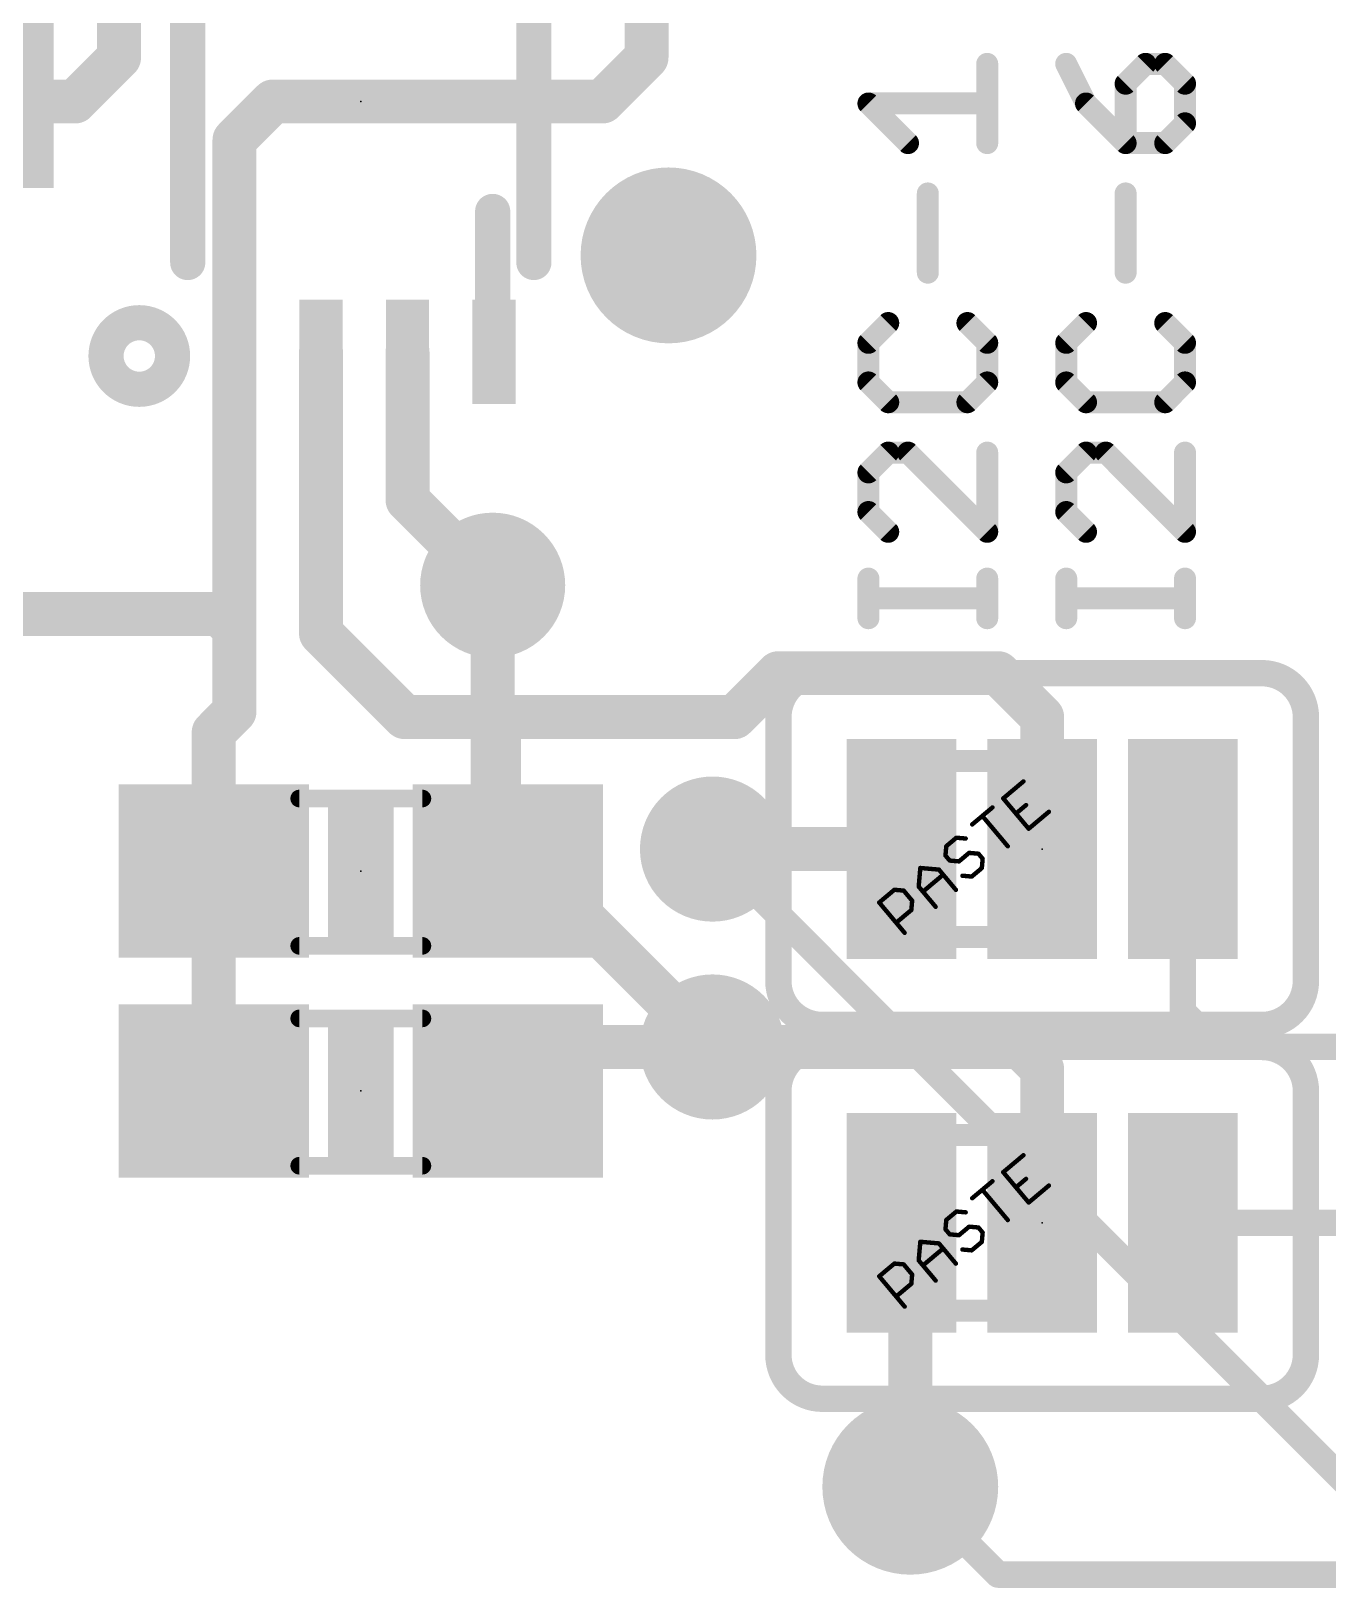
# Model space of a CAD drawing. Extents: x -22 to 88, y -20 to 45.
# Drawn here: x 10.8 to 18.29, y 6.65 to 15.65 of the extents above; entities that cross this region are included whole.
import ezdxf

# ---------------------------------------------------------------- set-up
doc = ezdxf.new("R2010")
doc.units = 0
for name, color, linetype in [('1', 12, 'CONTINUOUS'), ('16', 132, 'CONTINUOUS'), ('18', 110, 'CONTINUOUS'), ('21', 41, 'CONTINUOUS'), ('23', 53, 'CONTINUOUS'), ('51', 53, 'CONTINUOUS')]:
    doc.layers.add(name, color=color, linetype=linetype)

# ---------------------------------------------------------------- blocks, each defined once
blk = doc.blocks.new('RECT')
blk.add_solid([(-0.5, -0.5), (0.5, -0.5), (-0.5, 0.5), (0.5, 0.5)])
blk = doc.blocks.new('ROUNDV')
at = {"const_width": 0.5}
blk.add_lwpolyline([(0, -0.25, 1), (0, 0.25, 1), (0, -0.25)], format="xyb", dxfattribs=at)

msp = doc.modelspace()

# ---------------------------------------------------------------- linework, layer by layer
at = {"layer": '1'}
for points, const_width in [([(11.303, 15.494), (11.303, 17.272)], 0.254), ([(14.351, 16.764), (14.351, 15.494)], 0.254), ([(11.049, 15.24), (11.303, 15.494)], 0.254), ([(14.351, 15.494), (14.097, 15.24)], 0.254), ([(10.375, 15.24), (11.049, 15.24)], 0.254), ([(12.192, 15.24), (11.97, 15.018)], 0.254), ([(14.097, 15.24), (12.192, 15.24)], 0.254), ([(11.97, 13.7938), (11.97, 15.018)], 0.254), ([(13.462, 13.7938), (13.462, 14.605)], 0.2032), ([(11.97, 13.7938), (11.97, 12.192)], 0.254), ([(12.47, 13.7938), (12.47, 12.168)], 0.254), ([(12.97, 13.7938), (12.97, 12.938)], 0.254), ([(13.47, 13.7938), (13.462, 13.7938)], 0.2032), ([(12.97, 12.938), (13.462, 12.446)], 0.254), ([(10.16, 12.28), (11.882, 12.28)], 0.254), ([(11.882, 12.28), (11.97, 12.192)], 0.254), ([(11.97, 12.192), (11.97, 11.716)], 0.254), ([(12.47, 12.168), (12.954, 11.684)], 0.254), ([(15.113, 11.938), (14.859, 11.684)], 0.254), ([(16.383, 11.938), (15.113, 11.938)], 0.254), ([(16.637, 11.684), (16.383, 11.938)], 0.254), ([(11.85, 11.596), (11.97, 11.716)], 0.254), ([(12.954, 11.684), (13.55, 11.684)], 0.254), ([(14.859, 11.684), (13.55, 11.684)], 0.254), ([(16.637, 10.922), (16.637, 11.684)], 0.254), ([(11.85, 10.795), (11.85, 11.596)], 0.254), ([(13.55, 11.684), (13.55, 10.795)], 0.1524), ([(15.8242, 10.922), (14.732, 10.922)], 0.254), ([(17.4498, 10.922), (17.4498, 9.9822)], 0.1524), ([(11.85, 9.525), (11.85, 10.795)], 0.254), ([(17.4498, 9.9822), (17.653, 9.779)], 0.1524), ([(14.732, 9.779), (13.804, 9.779)], 0.254), ([(16.51, 9.779), (14.732, 9.779)], 0.254), ([(16.637, 9.652), (16.51, 9.779)], 0.254), ([(13.804, 9.779), (13.55, 9.525)], 0.1524), ([(17.653, 9.779), (18.669, 9.779)], 0.1524), ([(16.637, 8.763), (16.637, 9.652)], 0.254), ([(15.8242, 8.763), (15.875, 8.7122)], 0.1524), ([(15.875, 8.7122), (15.875, 7.239)], 0.254), ([(17.4498, 8.763), (19.177, 8.763)], 0.1524)]:
    msp.add_lwpolyline(points, dxfattribs=dict(at, const_width=const_width))
for points, const_width in [([(11.2395, 15.494, 1), (11.3665, 15.494)], 0.127), ([(11.3479, 15.4491, 1), (11.2581, 15.5389)], 0.127), ([(14.2875, 15.494, 1), (14.4145, 15.494)], 0.127), ([(14.3959, 15.4491, 1), (14.3061, 15.5389)], 0.127), ([(11.0041, 15.2849, 1), (11.0939, 15.1951)], 0.127), ([(11.049, 15.1765, 1), (11.049, 15.3035)], 0.127), ([(12.192, 15.3035, 1), (12.192, 15.1765)], 0.127), ([(12.2369, 15.1951, 1), (12.1471, 15.2849)], 0.127), ([(14.0521, 15.2849, 1), (14.1419, 15.1951)], 0.127), ([(14.097, 15.1765, 1), (14.097, 15.3035)], 0.127), ([(12.0335, 15.018, 1), (11.9065, 15.018)], 0.127), ([(11.9251, 15.0629, 1), (12.0149, 14.9731)], 0.127), ([(13.5128, 14.605, 1), (13.4112, 14.605)], 0.1016), ([(12.0335, 13.7938, 1), (11.9065, 13.7938)], 0.127), ([(11.9065, 13.7938, 1), (12.0335, 13.7938)], 0.127), ([(12.5335, 13.7938, 1), (12.4065, 13.7938)], 0.127), ([(13.0335, 13.7938, 1), (12.9065, 13.7938)], 0.127), ([(13.462, 13.8446, 1), (13.462, 13.743)], 0.1016), ([(13.47, 13.743, 1), (13.47, 13.8446)], 0.1016), ([(13.4112, 13.7938, 1), (13.5128, 13.7938)], 0.1016), ([(13.0149, 12.9829, 1), (12.9251, 12.8931)], 0.127), ([(12.9065, 12.938, 1), (13.0335, 12.938)], 0.127), ([(13.4171, 12.4011, 1), (13.5069, 12.4909)], 0.127), ([(11.9269, 12.3249, 1), (11.8371, 12.2351)], 0.127), ([(11.882, 12.2165, 1), (11.882, 12.3435)], 0.127), ([(12.0335, 12.192, 1), (11.9065, 12.192)], 0.127), ([(11.9065, 12.192, 1), (12.0335, 12.192)], 0.127), ([(11.9251, 12.1471, 1), (12.0149, 12.2369)], 0.127), ([(12.5149, 12.2129, 1), (12.4251, 12.1231)], 0.127), ([(12.4065, 12.168, 1), (12.5335, 12.168)], 0.127), ([(15.113, 12.0015, 1), (15.113, 11.8745)], 0.127), ([(15.1579, 11.8931, 1), (15.0681, 11.9829)], 0.127), ([(16.4279, 11.9829, 1), (16.3381, 11.8931)], 0.127), ([(16.383, 11.8745, 1), (16.383, 12.0015)], 0.127), ([(11.9065, 11.716, 1), (12.0335, 11.716)], 0.127), ([(12.0149, 11.6711, 1), (11.9251, 11.7609)], 0.127), ([(12.954, 11.7475, 1), (12.954, 11.6205)], 0.127), ([(12.9091, 11.6391, 1), (12.9989, 11.7289)], 0.127), ([(13.55, 11.7475, 1), (13.55, 11.6205)], 0.127), ([(13.55, 11.6205, 1), (13.55, 11.7475)], 0.127), ([(14.8141, 11.7289, 1), (14.9039, 11.6391)], 0.127), ([(14.859, 11.6205, 1), (14.859, 11.7475)], 0.127), ([(16.7005, 11.684, 1), (16.5735, 11.684)], 0.127), ([(16.5921, 11.6391, 1), (16.6819, 11.7289)], 0.127), ([(11.9135, 11.596, 1), (11.7865, 11.596)], 0.127), ([(11.8051, 11.6409, 1), (11.8949, 11.5511)], 0.127), ([(13.5881, 11.684, 1), (13.5119, 11.684)], 0.0762), ([(14.732, 10.9855, 1), (14.732, 10.8585)], 0.127), ([(15.8242, 10.8585, 1), (15.8242, 10.9855)], 0.127), ([(16.5735, 10.922, 1), (16.7005, 10.922)], 0.127), ([(17.4879, 10.922, 1), (17.4117, 10.922)], 0.0762), ([(11.9135, 10.795, 1), (11.7865, 10.795)], 0.127), ([(11.7865, 10.795, 1), (11.9135, 10.795)], 0.127), ([(13.5119, 10.795, 1), (13.5881, 10.795)], 0.0762), ([(17.4117, 9.9822, 1), (17.4879, 9.9822)], 0.0762), ([(17.4767, 10.0091, 1), (17.4229, 9.9553)], 0.0762), ([(13.804, 9.8425, 1), (13.804, 9.7155)], 0.127), ([(14.732, 9.8425, 1), (14.732, 9.7155)], 0.127), ([(14.732, 9.7155, 1), (14.732, 9.8425)], 0.127), ([(16.5549, 9.8239, 1), (16.4651, 9.7341)], 0.127), ([(16.51, 9.7155, 1), (16.51, 9.8425)], 0.127), ([(13.8309, 9.7521, 1), (13.7771, 9.8059)], 0.0762), ([(17.653, 9.8171, 1), (17.653, 9.7409)], 0.0762), ([(17.6261, 9.7521, 1), (17.6799, 9.8059)], 0.0762), ([(16.7005, 9.652, 1), (16.5735, 9.652)], 0.127), ([(16.5921, 9.6071, 1), (16.6819, 9.6969)], 0.127), ([(11.7865, 9.525, 1), (11.9135, 9.525)], 0.127), ([(13.5231, 9.5519, 1), (13.5769, 9.4981)], 0.0762), ([(15.9385, 8.7122, 1), (15.8115, 8.7122)], 0.127), ([(15.8511, 8.7899, 1), (15.7973, 8.7361)], 0.0762), ([(16.5735, 8.763, 1), (16.7005, 8.763)], 0.127), ([(17.4498, 8.8011, 1), (17.4498, 8.7249)], 0.0762), ([(15.8481, 8.6853, 1), (15.9019, 8.7391)], 0.0762), ([(15.8115, 7.239, 1), (15.9385, 7.239)], 0.127)]:
    msp.add_lwpolyline(points, format="xyb", dxfattribs=dict(at, const_width=const_width))
at = {"layer": '16'}
for points, const_width in [([(13.462, 11.049), (13.462, 12.446)], 0.254), ([(14.732, 9.779), (13.462, 11.049)], 0.254), ([(14.732, 10.922), (18.415, 7.239)], 0.1524), ([(15.875, 7.239), (16.383, 6.731)], 0.1524), ([(16.383, 6.731), (23.241, 6.731)], 0.1524)]:
    msp.add_lwpolyline(points, dxfattribs=dict(at, const_width=const_width))
for points, const_width in [([(13.5255, 12.446, 1), (13.3985, 12.446)], 0.127), ([(13.5069, 11.0939, 1), (13.4171, 11.0041)], 0.127), ([(13.3985, 11.049, 1), (13.5255, 11.049)], 0.127), ([(14.7589, 10.9489, 1), (14.7051, 10.8951)], 0.0762), ([(14.6871, 9.7341, 1), (14.7769, 9.8239)], 0.127), ([(15.9019, 7.2659, 1), (15.8481, 7.2121)], 0.0762), ([(16.383, 6.7691, 1), (16.383, 6.6929)], 0.0762), ([(16.3561, 6.7041, 1), (16.4099, 6.7579)], 0.0762)]:
    msp.add_lwpolyline(points, format="xyb", dxfattribs=dict(at, const_width=const_width))
at = {"layer": '21'}
for points, const_width in [([(11.7, 16.18), (11.7, 14.31)], 0.2032), ([(13.7, 14.31), (13.7, 16.18)], 0.2032), ([(16.3195, 14.9997), (16.3195, 15.4573)], 0.127), ([(16.7761, 15.4573), (16.8905, 15.2285)], 0.127), ([(17.2337, 15.4573), (17.1193, 15.3429)], 0.127), ([(17.3481, 15.4573), (17.2337, 15.4573)], 0.127), ([(17.4625, 15.3429), (17.3481, 15.4573)], 0.127), ([(17.1193, 15.3429), (17.1193, 14.9997)], 0.127), ([(17.4625, 15.1141), (17.4625, 15.3429)], 0.127), ([(15.8619, 14.9997), (15.6331, 15.2285)], 0.127), ([(15.6331, 15.2285), (16.3195, 15.2285)], 0.127), ([(16.8905, 15.2285), (17.1193, 14.9997)], 0.127), ([(17.3481, 14.9997), (17.4625, 15.1141)], 0.127), ([(17.1193, 14.9997), (17.3481, 14.9997)], 0.127), ([(15.9763, 14.2513), (15.9763, 14.7089)], 0.127), ([(17.1193, 14.2513), (17.1193, 14.7089)], 0.127), ([(15.7475, 13.9604), (15.6331, 13.846)], 0.127), ([(16.3195, 13.846), (16.2051, 13.9604)], 0.127), ([(16.8905, 13.9604), (16.7761, 13.846)], 0.127), ([(17.4625, 13.846), (17.3481, 13.9604)], 0.127), ([(15.6331, 13.846), (15.6331, 13.6173)], 0.127), ([(16.3195, 13.6173), (16.3195, 13.846)], 0.127), ([(16.7761, 13.846), (16.7761, 13.6173)], 0.127), ([(17.4625, 13.6173), (17.4625, 13.846)], 0.127), ([(15.6331, 13.6173), (15.7475, 13.5029)], 0.127), ([(16.2051, 13.5029), (16.3195, 13.6173)], 0.127), ([(16.7761, 13.6173), (16.8905, 13.5029)], 0.127), ([(17.3481, 13.5029), (17.4625, 13.6173)], 0.127), ([(15.7475, 13.5029), (16.2051, 13.5029)], 0.127), ([(16.8905, 13.5029), (17.3481, 13.5029)], 0.127), ([(15.7475, 13.212), (15.6331, 13.0976)], 0.127), ([(15.8619, 13.212), (15.7475, 13.212)], 0.127), ([(16.3195, 12.7544), (15.8619, 13.212)], 0.127), ([(16.3195, 13.212), (16.3195, 12.7544)], 0.127), ([(16.8905, 13.212), (16.7761, 13.0976)], 0.127), ([(17.0049, 13.212), (16.8905, 13.212)], 0.127), ([(17.4625, 12.7544), (17.0049, 13.212)], 0.127), ([(17.4625, 13.212), (17.4625, 12.7544)], 0.127), ([(15.6331, 13.0976), (15.6331, 12.8688)], 0.127), ([(16.7761, 13.0976), (16.7761, 12.8688)], 0.127), ([(15.6331, 12.8688), (15.7475, 12.7544)], 0.127), ([(16.7761, 12.8688), (16.8905, 12.7544)], 0.127), ([(15.6331, 12.2555), (15.6331, 12.4843)], 0.127), ([(16.3195, 12.2555), (16.3195, 12.4843)], 0.127), ([(16.7761, 12.2555), (16.7761, 12.4843)], 0.127), ([(17.4625, 12.2555), (17.4625, 12.4843)], 0.127), ([(16.3195, 12.3699), (15.6331, 12.3699)], 0.127), ([(17.4625, 12.3699), (16.7761, 12.3699)], 0.127), ([(15.367, 11.938), (17.907, 11.938)], 0.1524), ([(15.113, 11.684), (15.113, 10.16)], 0.1524), ([(18.161, 11.684), (18.161, 10.16)], 0.1524), ([(17.907, 9.906), (15.367, 9.906)], 0.1524), ([(15.367, 9.779), (17.907, 9.779)], 0.1524), ([(15.113, 9.525), (15.113, 8.001)], 0.1524), ([(18.161, 9.525), (18.161, 8.001)], 0.1524), ([(17.907, 7.747), (15.367, 7.747)], 0.1524)]:
    msp.add_lwpolyline(points, dxfattribs=dict(at, const_width=const_width))
for points, const_width in [([(16.3513, 15.4573, 1), (16.2878, 15.4573)], 0.0635), ([(16.8045, 15.4715, 1), (16.7477, 15.4431)], 0.0635), ([(17.2337, 15.489, 1), (17.2337, 15.4255)], 0.0635), ([(17.2562, 15.4348, 1), (17.2113, 15.4797)], 0.0635), ([(17.3706, 15.4797, 1), (17.3257, 15.4348)], 0.0635), ([(17.3481, 15.4255, 1), (17.3481, 15.489)], 0.0635), ([(17.1511, 15.3429, 1), (17.0876, 15.3429)], 0.0635), ([(17.0969, 15.3653, 1), (17.1418, 15.3204)], 0.0635), ([(17.4943, 15.3429, 1), (17.4308, 15.3429)], 0.0635), ([(17.44, 15.3204, 1), (17.485, 15.3653)], 0.0635), ([(15.6331, 15.2602, 1), (15.6331, 15.1967)], 0.0635), ([(15.6556, 15.2509, 1), (15.6107, 15.206)], 0.0635), ([(16.3195, 15.1967, 1), (16.3195, 15.2602)], 0.0635), ([(16.913, 15.2509, 1), (16.8681, 15.206)], 0.0635), ([(16.8621, 15.2143, 1), (16.9189, 15.2427)], 0.0635), ([(17.4308, 15.1141, 1), (17.4943, 15.1141)], 0.0635), ([(17.485, 15.0916, 1), (17.44, 15.1365)], 0.0635), ([(15.8395, 14.9772, 1), (15.8844, 15.0221)], 0.0635), ([(16.2878, 14.9997, 1), (16.3513, 14.9997)], 0.0635), ([(17.1193, 15.0314, 1), (17.1193, 14.9679)], 0.0635), ([(17.0876, 14.9997, 1), (17.1511, 14.9997)], 0.0635), ([(17.0969, 14.9772, 1), (17.1418, 15.0221)], 0.0635), ([(17.3257, 15.0221, 1), (17.3706, 14.9772)], 0.0635), ([(17.3481, 14.9679, 1), (17.3481, 15.0314)], 0.0635), ([(16.0081, 14.7089, 1), (15.9446, 14.7089)], 0.0635), ([(17.1511, 14.7089, 1), (17.0876, 14.7089)], 0.0635), ([(11.6492, 14.31, 1), (11.7508, 14.31)], 0.1016), ([(13.6492, 14.31, 1), (13.7508, 14.31)], 0.1016), ([(15.9446, 14.2513, 1), (16.0081, 14.2513)], 0.0635), ([(17.0876, 14.2513, 1), (17.1511, 14.2513)], 0.0635), ([(11.42, 13.5777, 1), (11.42, 13.9623, 1), (11.42, 13.5777)], 0.2032), ([(15.77, 13.938, 1), (15.7251, 13.9829)], 0.0635), ([(16.2276, 13.9829, 1), (16.1827, 13.938)], 0.0635), ([(16.913, 13.938, 1), (16.8681, 13.9829)], 0.0635), ([(17.3706, 13.9829, 1), (17.3257, 13.938)], 0.0635), ([(15.6649, 13.846, 1), (15.6014, 13.846)], 0.0635), ([(15.6107, 13.8685, 1), (15.6556, 13.8236)], 0.0635), ([(16.3513, 13.846, 1), (16.2878, 13.846)], 0.0635), ([(16.297, 13.8236, 1), (16.342, 13.8685)], 0.0635), ([(16.8079, 13.846, 1), (16.7444, 13.846)], 0.0635), ([(16.7537, 13.8685, 1), (16.7986, 13.8236)], 0.0635), ([(17.4943, 13.846, 1), (17.4308, 13.846)], 0.0635), ([(17.44, 13.8236, 1), (17.485, 13.8685)], 0.0635), ([(15.6556, 13.6397, 1), (15.6107, 13.5948)], 0.0635), ([(16.342, 13.5948, 1), (16.297, 13.6397)], 0.0635), ([(16.7986, 13.6397, 1), (16.7537, 13.5948)], 0.0635), ([(17.485, 13.5948, 1), (17.44, 13.6397)], 0.0635), ([(15.6014, 13.6173, 1), (15.6649, 13.6173)], 0.0635), ([(16.2878, 13.6173, 1), (16.3513, 13.6173)], 0.0635), ([(16.7444, 13.6173, 1), (16.8079, 13.6173)], 0.0635), ([(17.4308, 13.6173, 1), (17.4943, 13.6173)], 0.0635), ([(15.7475, 13.5346, 1), (15.7475, 13.4711)], 0.0635), ([(15.7251, 13.4804, 1), (15.77, 13.5253)], 0.0635), ([(16.1827, 13.5253, 1), (16.2276, 13.4804)], 0.0635), ([(16.2051, 13.4711, 1), (16.2051, 13.5346)], 0.0635), ([(16.8905, 13.5346, 1), (16.8905, 13.4711)], 0.0635), ([(16.8681, 13.4804, 1), (16.913, 13.5253)], 0.0635), ([(17.3257, 13.5253, 1), (17.3706, 13.4804)], 0.0635), ([(17.3481, 13.4711, 1), (17.3481, 13.5346)], 0.0635), ([(15.7475, 13.2438, 1), (15.7475, 13.1803)], 0.0635), ([(15.77, 13.1896, 1), (15.7251, 13.2345)], 0.0635), ([(15.8844, 13.2345, 1), (15.8395, 13.1896)], 0.0635), ([(15.8619, 13.1803, 1), (15.8619, 13.2438)], 0.0635), ([(16.3513, 13.212, 1), (16.2878, 13.212)], 0.0635), ([(16.8905, 13.2438, 1), (16.8905, 13.1803)], 0.0635), ([(16.913, 13.1896, 1), (16.8681, 13.2345)], 0.0635), ([(17.0274, 13.2345, 1), (16.9825, 13.1896)], 0.0635), ([(17.0049, 13.1803, 1), (17.0049, 13.2438)], 0.0635), ([(17.4943, 13.212, 1), (17.4308, 13.212)], 0.0635), ([(15.6649, 13.0976, 1), (15.6014, 13.0976)], 0.0635), ([(15.6107, 13.1201, 1), (15.6556, 13.0752)], 0.0635), ([(16.8079, 13.0976, 1), (16.7444, 13.0976)], 0.0635), ([(16.7537, 13.1201, 1), (16.7986, 13.0752)], 0.0635), ([(15.6556, 12.8913, 1), (15.6107, 12.8464)], 0.0635), ([(15.6014, 12.8688, 1), (15.6649, 12.8688)], 0.0635), ([(16.7986, 12.8913, 1), (16.7537, 12.8464)], 0.0635), ([(16.7444, 12.8688, 1), (16.8079, 12.8688)], 0.0635), ([(15.7251, 12.732, 1), (15.77, 12.7769)], 0.0635), ([(16.2878, 12.7544, 1), (16.3513, 12.7544)], 0.0635), ([(16.297, 12.732, 1), (16.342, 12.7769)], 0.0635), ([(16.8681, 12.732, 1), (16.913, 12.7769)], 0.0635), ([(17.4308, 12.7544, 1), (17.4943, 12.7544)], 0.0635), ([(17.44, 12.732, 1), (17.485, 12.7769)], 0.0635), ([(15.6649, 12.4843, 1), (15.6014, 12.4843)], 0.0635), ([(16.3513, 12.4843, 1), (16.2878, 12.4843)], 0.0635), ([(16.8079, 12.4843, 1), (16.7444, 12.4843)], 0.0635), ([(17.4943, 12.4843, 1), (17.4308, 12.4843)], 0.0635), ([(15.6331, 12.4016, 1), (15.6331, 12.3381)], 0.0635), ([(16.3195, 12.3381, 1), (16.3195, 12.4016)], 0.0635), ([(16.7761, 12.4016, 1), (16.7761, 12.3381)], 0.0635), ([(17.4625, 12.3381, 1), (17.4625, 12.4016)], 0.0635), ([(15.6014, 12.2555, 1), (15.6649, 12.2555)], 0.0635), ([(16.2878, 12.2555, 1), (16.3513, 12.2555)], 0.0635), ([(16.7444, 12.2555, 1), (16.8079, 12.2555)], 0.0635), ([(17.4308, 12.2555, 1), (17.4943, 12.2555)], 0.0635), ([(15.367, 11.938, 0.4142), (15.113, 11.684)], 0.1524), ([(15.367, 11.9761, 1), (15.367, 11.8999)], 0.0762), ([(15.367, 11.8999, 1), (15.367, 11.9761)], 0.0762), ([(18.161, 11.684, 0.4142), (17.907, 11.938)], 0.1524), ([(17.907, 11.9761, 1), (17.907, 11.8999)], 0.0762), ([(17.907, 11.8999, 1), (17.907, 11.9761)], 0.0762), ([(15.1511, 11.684, 1), (15.0749, 11.684)], 0.0762), ([(15.0749, 11.684, 1), (15.1511, 11.684)], 0.0762), ([(18.1991, 11.684, 1), (18.1229, 11.684)], 0.0762), ([(18.1229, 11.684, 1), (18.1991, 11.684)], 0.0762), ([(15.113, 10.16, 0.4142), (15.367, 9.906)], 0.1524), ([(15.1511, 10.16, 1), (15.0749, 10.16)], 0.0762), ([(15.0749, 10.16, 1), (15.1511, 10.16)], 0.0762), ([(17.907, 9.906, 0.4142), (18.161, 10.16)], 0.1524), ([(18.1991, 10.16, 1), (18.1229, 10.16)], 0.0762), ([(18.1229, 10.16, 1), (18.1991, 10.16)], 0.0762), ([(15.367, 9.9441, 1), (15.367, 9.8679)], 0.0762), ([(15.367, 9.8679, 1), (15.367, 9.9441)], 0.0762), ([(17.907, 9.9441, 1), (17.907, 9.8679)], 0.0762), ([(17.907, 9.8679, 1), (17.907, 9.9441)], 0.0762), ([(15.367, 9.779, 0.4142), (15.113, 9.525)], 0.1524), ([(15.367, 9.8171, 1), (15.367, 9.7409)], 0.0762), ([(15.367, 9.7409, 1), (15.367, 9.8171)], 0.0762), ([(18.161, 9.525, 0.4142), (17.907, 9.779)], 0.1524), ([(17.907, 9.8171, 1), (17.907, 9.7409)], 0.0762), ([(17.907, 9.7409, 1), (17.907, 9.8171)], 0.0762), ([(15.1511, 9.525, 1), (15.0749, 9.525)], 0.0762), ([(15.0749, 9.525, 1), (15.1511, 9.525)], 0.0762), ([(18.1991, 9.525, 1), (18.1229, 9.525)], 0.0762), ([(18.1229, 9.525, 1), (18.1991, 9.525)], 0.0762), ([(15.113, 8.001, 0.4142), (15.367, 7.747)], 0.1524), ([(15.1511, 8.001, 1), (15.0749, 8.001)], 0.0762), ([(15.0749, 8.001, 1), (15.1511, 8.001)], 0.0762), ([(17.907, 7.747, 0.4142), (18.161, 8.001)], 0.1524), ([(18.1991, 8.001, 1), (18.1229, 8.001)], 0.0762), ([(18.1229, 8.001, 1), (18.1991, 8.001)], 0.0762), ([(15.367, 7.7851, 1), (15.367, 7.7089)], 0.0762), ([(15.367, 7.7089, 1), (15.367, 7.7851)], 0.0762), ([(17.907, 7.7851, 1), (17.907, 7.7089)], 0.0762), ([(17.907, 7.7089, 1), (17.907, 7.7851)], 0.0762)]:
    msp.add_lwpolyline(points, format="xyb", dxfattribs=dict(at, const_width=const_width))
at = {"layer": '23'}
for p in [(12.7, 15.24), (16.637, 10.922), (12.7, 10.795), (12.7, 9.525), (16.637, 8.763)]:
    msp.add_point(p, dxfattribs=at)
at = {"layer": '51'}
for points, const_width in [([(11.42, 13.5777, 1), (11.42, 13.9623, 1), (11.42, 13.5777)], 0.06), ([(15.621, 11.4618, 1), (15.621, 11.3982)], 0.0635), ([(15.6528, 11.43, 1), (15.5892, 11.43)], 0.0635), ([(16.8592, 11.43, 1), (16.7958, 11.43)], 0.0635), ([(16.8275, 11.3982, 1), (16.8275, 11.4618)], 0.0635), ([(12.344, 11.2394, 1), (12.344, 11.1886)], 0.0508), ([(13.056, 11.1886, 1), (13.056, 11.2394)], 0.0508), ([(16.533, 11.3079, 1), (16.5248, 11.3176)], 0.0127), ([(16.3539, 11.1576, 1), (16.3457, 11.1673)], 0.0127), ([(16.417, 11.2188, 1), (16.4072, 11.2106)], 0.0127), ([(16.408, 11.2196, 1), (16.4162, 11.2099)], 0.0127), ([(16.5481, 11.1713, 1), (16.54, 11.181)], 0.0127), ([(16.6801, 11.1326, 1), (16.6719, 11.1424)], 0.0127), ([(16.2288, 11.0693, 1), (16.237, 11.0595)], 0.0127), ([(16.2962, 11.1175, 1), (16.2865, 11.1093)], 0.0127), ([(16.4815, 11.132, 1), (16.4897, 11.1222)], 0.0127), ([(16.142, 10.9939, 1), (16.1408, 10.9813)], 0.0127), ([(16.1455, 10.9827, 1), (16.1373, 10.9925)], 0.0127), ([(16.1946, 10.9766, 1), (16.1957, 10.9892)], 0.0127), ([(16.5551, 11.0443, 1), (16.5632, 11.0346)], 0.0127), ([(16.5543, 11.0354, 1), (16.564, 11.0435)], 0.0127), ([(16.0831, 10.8889, 1), (16.0734, 10.8808)], 0.0127), ([(16.072, 10.8854, 1), (16.0846, 10.8843)], 0.0127), ([(16.0893, 10.938, 1), (16.0767, 10.9391)], 0.0127), ([(16.0789, 10.9434, 1), (16.0871, 10.9337)], 0.0127), ([(16.2155, 10.9063, 1), (16.2144, 10.8936)], 0.0127), ([(16.219, 10.8951, 1), (16.2109, 10.9048)], 0.0127), ([(16.2735, 10.8993, 1), (16.2638, 10.8912)], 0.0127), ([(16.2681, 10.8889, 1), (16.2692, 10.9016)], 0.0127), ([(16.4336, 10.9341, 1), (16.4433, 10.9422)], 0.0127), ([(15.9336, 10.8191, 1), (15.9325, 10.8064)], 0.0127), ([(15.9394, 10.8122, 1), (15.9267, 10.8133)], 0.0127), ([(16.0453, 10.8074, 1), (16.0356, 10.7993)], 0.0127), ([(16.0399, 10.797, 1), (16.041, 10.8097)], 0.0127), ([(16.1033, 10.862, 1), (16.1022, 10.8493)], 0.0127), ([(16.0979, 10.8516, 1), (16.1077, 10.8597)], 0.0127), ([(16.1524, 10.8558, 1), (16.1606, 10.8461)], 0.0127), ([(16.156, 10.8446, 1), (16.1571, 10.8573)], 0.0127), ([(16.2821, 10.8129, 1), (16.2948, 10.8118)], 0.0127), ([(16.2926, 10.8075, 1), (16.2844, 10.8172)], 0.0127), ([(16.2995, 10.8655, 1), (16.2868, 10.8666)], 0.0127), ([(16.2883, 10.862, 1), (16.298, 10.8701)], 0.0127), ([(15.9285, 10.7094, 1), (15.9188, 10.7012)], 0.0127), ([(15.9173, 10.7059, 1), (15.93, 10.7048)], 0.0127), ([(16.0691, 10.7693, 1), (16.0609, 10.779)], 0.0127), ([(16.1769, 10.7743, 1), (16.1758, 10.7617)], 0.0127), ([(16.226, 10.7682, 1), (16.2341, 10.7584)], 0.0127), ([(16.2295, 10.757, 1), (16.2306, 10.7696)], 0.0127), ([(15.7003, 10.6175, 1), (15.6906, 10.6093)], 0.0127), ([(15.6914, 10.6183, 1), (15.6995, 10.6085)], 0.0127), ([(15.7836, 10.6933, 1), (15.7825, 10.6806)], 0.0127), ([(15.7872, 10.6821, 1), (15.779, 10.6918)], 0.0127), ([(15.8417, 10.6863, 1), (15.8319, 10.6782)], 0.0127), ([(15.8363, 10.6759, 1), (15.8374, 10.6886)], 0.0127), ([(15.8922, 10.6233, 1), (15.8795, 10.6244)], 0.0127), ([(15.881, 10.6197, 1), (15.8907, 10.6279)], 0.0127), ([(15.9441, 10.681, 1), (15.9522, 10.6712)], 0.0127), ([(16.1337, 10.6824, 1), (16.1434, 10.6906)], 0.0127), ([(15.8748, 10.5706, 1), (15.8875, 10.5695)], 0.0127), ([(15.8852, 10.5652, 1), (15.877, 10.575)], 0.0127), ([(16.0168, 10.5844, 1), (16.0265, 10.5926)], 0.0127), ([(15.621, 10.4458, 1), (15.621, 10.3822)], 0.0635), ([(15.5892, 10.414, 1), (15.6528, 10.414)], 0.0635), ([(15.7894, 10.5014, 1), (15.7976, 10.4917)], 0.0127), ([(15.8377, 10.4341, 1), (15.8474, 10.4422)], 0.0127), ([(16.7958, 10.414, 1), (16.8592, 10.414)], 0.0635), ([(16.8275, 10.3822, 1), (16.8275, 10.4458)], 0.0635), ([(12.344, 10.3884, 1), (12.344, 10.3376)], 0.0508), ([(13.056, 10.3376, 1), (13.056, 10.3884)], 0.0508), ([(12.344, 9.9694, 1), (12.344, 9.9186)], 0.0508), ([(13.056, 9.9186, 1), (13.056, 9.9694)], 0.0508), ([(15.6528, 9.271, 1), (15.5892, 9.271)], 0.0635), ([(15.621, 9.3028, 1), (15.621, 9.2393)], 0.0635), ([(16.8592, 9.271, 1), (16.7958, 9.271)], 0.0635), ([(16.8275, 9.2393, 1), (16.8275, 9.3028)], 0.0635), ([(12.344, 9.1184, 1), (12.344, 9.0676)], 0.0508), ([(13.056, 9.0676, 1), (13.056, 9.1184)], 0.0508), ([(16.533, 9.1489, 1), (16.5248, 9.1586)], 0.0127), ([(16.3539, 8.9986, 1), (16.3457, 9.0083)], 0.0127), ([(16.417, 9.0598, 1), (16.4072, 9.0516)], 0.0127), ([(16.408, 9.0606, 1), (16.4162, 9.0509)], 0.0127), ([(16.5481, 9.0123, 1), (16.54, 9.022)], 0.0127), ([(16.2288, 8.9103, 1), (16.237, 8.9005)], 0.0127), ([(16.2962, 8.9585, 1), (16.2865, 8.9503)], 0.0127), ([(16.4815, 8.973, 1), (16.4897, 8.9632)], 0.0127), ([(16.6801, 8.9736, 1), (16.6719, 8.9834)], 0.0127), ([(16.142, 8.8349, 1), (16.1408, 8.8223)], 0.0127), ([(16.1455, 8.8237, 1), (16.1373, 8.8335)], 0.0127), ([(16.1946, 8.8176, 1), (16.1957, 8.8302)], 0.0127), ([(16.5551, 8.8853, 1), (16.5632, 8.8756)], 0.0127), ([(16.5543, 8.8764, 1), (16.564, 8.8845)], 0.0127), ([(16.0831, 8.7299, 1), (16.0734, 8.7218)], 0.0127), ([(16.072, 8.7264, 1), (16.0846, 8.7253)], 0.0127), ([(16.0893, 8.779, 1), (16.0767, 8.7801)], 0.0127), ([(16.0789, 8.7844, 1), (16.0871, 8.7747)], 0.0127), ([(16.2155, 8.7473, 1), (16.2144, 8.7346)], 0.0127), ([(16.219, 8.7361, 1), (16.2109, 8.7458)], 0.0127), ([(16.2735, 8.7403, 1), (16.2638, 8.7322)], 0.0127), ([(16.2681, 8.7299, 1), (16.2692, 8.7426)], 0.0127), ([(16.4336, 8.7751, 1), (16.4433, 8.7832)], 0.0127), ([(15.9336, 8.6601, 1), (15.9325, 8.6474)], 0.0127), ([(15.9394, 8.6532, 1), (15.9267, 8.6543)], 0.0127), ([(16.0453, 8.6484, 1), (16.0356, 8.6403)], 0.0127), ([(16.0399, 8.638, 1), (16.041, 8.6507)], 0.0127), ([(16.1033, 8.703, 1), (16.1022, 8.6903)], 0.0127), ([(16.0979, 8.6926, 1), (16.1077, 8.7007)], 0.0127), ([(16.1524, 8.6968, 1), (16.1606, 8.6871)], 0.0127), ([(16.156, 8.6856, 1), (16.1571, 8.6983)], 0.0127), ([(16.2821, 8.6539, 1), (16.2948, 8.6528)], 0.0127), ([(16.2926, 8.6485, 1), (16.2844, 8.6582)], 0.0127), ([(16.2995, 8.7065, 1), (16.2868, 8.7076)], 0.0127), ([(16.2883, 8.703, 1), (16.298, 8.7111)], 0.0127), ([(15.9285, 8.5504, 1), (15.9188, 8.5422)], 0.0127), ([(15.9173, 8.5469, 1), (15.93, 8.5458)], 0.0127), ([(16.0691, 8.6103, 1), (16.0609, 8.62)], 0.0127), ([(16.1769, 8.6153, 1), (16.1758, 8.6027)], 0.0127), ([(16.226, 8.6092, 1), (16.2341, 8.5994)], 0.0127), ([(16.2295, 8.598, 1), (16.2306, 8.6106)], 0.0127), ([(15.7003, 8.4585, 1), (15.6906, 8.4503)], 0.0127), ([(15.6914, 8.4593, 1), (15.6995, 8.4495)], 0.0127), ([(15.7836, 8.5343, 1), (15.7825, 8.5216)], 0.0127), ([(15.7872, 8.5231, 1), (15.779, 8.5328)], 0.0127), ([(15.8417, 8.5273, 1), (15.8319, 8.5192)], 0.0127), ([(15.8363, 8.5169, 1), (15.8374, 8.5296)], 0.0127), ([(15.8922, 8.4643, 1), (15.8795, 8.4654)], 0.0127), ([(15.881, 8.4607, 1), (15.8907, 8.4689)], 0.0127), ([(15.9441, 8.522, 1), (15.9522, 8.5122)], 0.0127), ([(16.1337, 8.5234, 1), (16.1434, 8.5316)], 0.0127), ([(15.8748, 8.4116, 1), (15.8875, 8.4105)], 0.0127), ([(15.8852, 8.4062, 1), (15.877, 8.416)], 0.0127), ([(16.0168, 8.4254, 1), (16.0265, 8.4336)], 0.0127), ([(15.5892, 8.255, 1), (15.6528, 8.255)], 0.0635), ([(15.621, 8.2868, 1), (15.621, 8.2233)], 0.0635), ([(15.7894, 8.3424, 1), (15.7976, 8.3327)], 0.0127), ([(15.8377, 8.2751, 1), (15.8474, 8.2832)], 0.0127), ([(16.7958, 8.255, 1), (16.8592, 8.255)], 0.0635), ([(16.8275, 8.2233, 1), (16.8275, 8.2868)], 0.0635)]:
    msp.add_lwpolyline(points, format="xyb", dxfattribs=dict(at, const_width=const_width))
for points, const_width in [([(16.8275, 11.43), (15.621, 11.43)], 0.127), ([(15.621, 11.43), (15.621, 10.414)], 0.127), ([(16.8275, 10.414), (16.8275, 11.43)], 0.127), ([(13.056, 11.214), (12.344, 11.214)], 0.1016), ([(16.5289, 11.3128), (16.4121, 11.2147)], 0.0254), ([(16.2329, 11.0644), (16.3498, 11.1624)], 0.0254), ([(16.4121, 11.2147), (16.5592, 11.0395)], 0.0254), ([(16.4856, 11.1271), (16.544, 11.1761)], 0.0254), ([(16.5592, 11.0395), (16.676, 11.1375)], 0.0254), ([(16.4384, 10.9382), (16.2914, 11.1134)], 0.0254), ([(16.1414, 10.9876), (16.083, 10.9386)], 0.0254), ([(16.1951, 10.9829), (16.1414, 10.9876)], 0.0254), ([(16.083, 10.9386), (16.0783, 10.8849)], 0.0254), ([(16.0783, 10.8849), (16.1028, 10.8556)], 0.0254), ([(16.1565, 10.8509), (16.2149, 10.9)], 0.0254), ([(16.2149, 10.9), (16.2687, 10.8953)], 0.0254), ([(16.2687, 10.8953), (16.2932, 10.8661)], 0.0254), ([(15.9236, 10.7053), (15.933, 10.8128)], 0.0254), ([(15.933, 10.8128), (16.0405, 10.8034)], 0.0254), ([(16.0405, 10.8034), (16.1385, 10.6865)], 0.0254), ([(16.1028, 10.8556), (16.1565, 10.8509)], 0.0254), ([(16.2885, 10.8123), (16.23, 10.7633)], 0.0254), ([(16.2932, 10.8661), (16.2885, 10.8123)], 0.0254), ([(16.0217, 10.5885), (15.9236, 10.7053)], 0.0254), ([(15.9481, 10.6761), (16.065, 10.7741)], 0.0254), ([(16.23, 10.7633), (16.1763, 10.768)], 0.0254), ([(15.6955, 10.6134), (15.7831, 10.6869)], 0.0254), ([(15.8425, 10.4381), (15.6955, 10.6134)], 0.0254), ([(15.7831, 10.6869), (15.8368, 10.6822)], 0.0254), ([(15.8368, 10.6822), (15.8858, 10.6238)], 0.0254), ([(15.8858, 10.6238), (15.8811, 10.5701)], 0.0254), ([(15.8811, 10.5701), (15.7935, 10.4966)], 0.0254), ([(15.621, 10.414), (16.8275, 10.414)], 0.127), ([(13.056, 10.363), (12.344, 10.363)], 0.1016), ([(13.056, 9.944), (12.344, 9.944)], 0.1016), ([(16.8275, 9.271), (15.621, 9.271)], 0.127), ([(15.621, 9.271), (15.621, 8.255)], 0.127), ([(16.8275, 8.255), (16.8275, 9.271)], 0.127), ([(13.056, 9.093), (12.344, 9.093)], 0.1016), ([(16.5289, 9.1538), (16.4121, 9.0557)], 0.0254), ([(16.2329, 8.9054), (16.3498, 9.0034)], 0.0254), ([(16.4121, 9.0557), (16.5592, 8.8805)], 0.0254), ([(16.4856, 8.9681), (16.544, 9.0171)], 0.0254), ([(16.4384, 8.7792), (16.2914, 8.9544)], 0.0254), ([(16.5592, 8.8805), (16.676, 8.9785)], 0.0254), ([(16.1414, 8.8286), (16.083, 8.7796)], 0.0254), ([(16.1951, 8.8239), (16.1414, 8.8286)], 0.0254), ([(16.083, 8.7796), (16.0783, 8.7259)], 0.0254), ([(16.0783, 8.7259), (16.1028, 8.6966)], 0.0254), ([(16.1565, 8.6919), (16.2149, 8.741)], 0.0254), ([(16.2149, 8.741), (16.2687, 8.7363)], 0.0254), ([(16.2687, 8.7363), (16.2932, 8.7071)], 0.0254), ([(15.9236, 8.5463), (15.933, 8.6538)], 0.0254), ([(15.933, 8.6538), (16.0405, 8.6444)], 0.0254), ([(16.0405, 8.6444), (16.1385, 8.5275)], 0.0254), ([(16.1028, 8.6966), (16.1565, 8.6919)], 0.0254), ([(16.2885, 8.6533), (16.23, 8.6043)], 0.0254), ([(16.2932, 8.7071), (16.2885, 8.6533)], 0.0254), ([(16.0217, 8.4295), (15.9236, 8.5463)], 0.0254), ([(15.9481, 8.5171), (16.065, 8.6151)], 0.0254), ([(16.23, 8.6043), (16.1763, 8.609)], 0.0254), ([(15.6955, 8.4544), (15.7831, 8.5279)], 0.0254), ([(15.8425, 8.2791), (15.6955, 8.4544)], 0.0254), ([(15.7831, 8.5279), (15.8368, 8.5232)], 0.0254), ([(15.8368, 8.5232), (15.8858, 8.4648)], 0.0254), ([(15.8858, 8.4648), (15.8811, 8.4111)], 0.0254), ([(15.8811, 8.4111), (15.7935, 8.3376)], 0.0254), ([(15.621, 8.255), (16.8275, 8.255)], 0.127)]:
    msp.add_lwpolyline(points, dxfattribs=dict(at, const_width=const_width))

# ---------------------------------------------------------------- block references
at = {"layer": '1', "xscale": 1.1, "rotation": 180}
for p in [(10.375, 15.24), (11.85, 10.795), (13.55, 10.795), (11.85, 9.525), (13.55, 9.525)]:
    msp.add_blockref('RECT', p, dxfattribs=at)
at = {"layer": '1', "xscale": 0.25, "yscale": 0.6016}
for p in [(11.97, 13.7938), (12.47, 13.7938), (12.97, 13.7938), (13.47, 13.7938)]:
    msp.add_blockref('RECT', p, dxfattribs=at)
at = {"layer": '1', "xscale": 0.635, "yscale": 1.27, "rotation": 180}
for p in [(15.8242, 10.922), (16.637, 10.922), (17.4498, 10.922), (15.8242, 8.763), (16.637, 8.763), (17.4498, 8.763)]:
    msp.add_blockref('RECT', p, dxfattribs=at)
at = {"layer": '18'}
for p, xscale, yscale in [((14.478, 14.351), 1.016, 1.016), ((14.478, 14.351), 1.016, 1.016), ((13.462, 12.446), 0.8382, 0.8382), ((13.462, 12.446), 0.8382, 0.8382), ((14.732, 10.922), 0.8382, 0.8382), ((14.732, 10.922), 0.8382, 0.8382), ((14.732, 9.779), 0.8382, 0.8382), ((14.732, 9.779), 0.8382, 0.8382), ((15.875, 7.239), 1.016, 1.016), ((15.875, 7.239), 1.016, 1.016)]:
    msp.add_blockref('ROUNDV', p, dxfattribs=dict(at, xscale=xscale, yscale=yscale))
at = {"layer": '21', "xscale": 0.381, "yscale": 0.762, "rotation": 180}
for p in [(12.7, 10.795), (12.7, 9.525)]:
    msp.add_blockref('RECT', p, dxfattribs=at)
at = {"layer": '51', "xscale": 0.5001, "yscale": 0.95, "rotation": 180}
for p in [(12.1197, 10.7899), (13.2881, 10.7899), (12.1197, 9.5199), (13.2881, 9.5199)]:
    msp.add_blockref('RECT', p, dxfattribs=at)

doc.saveas('drawing.dxf')
